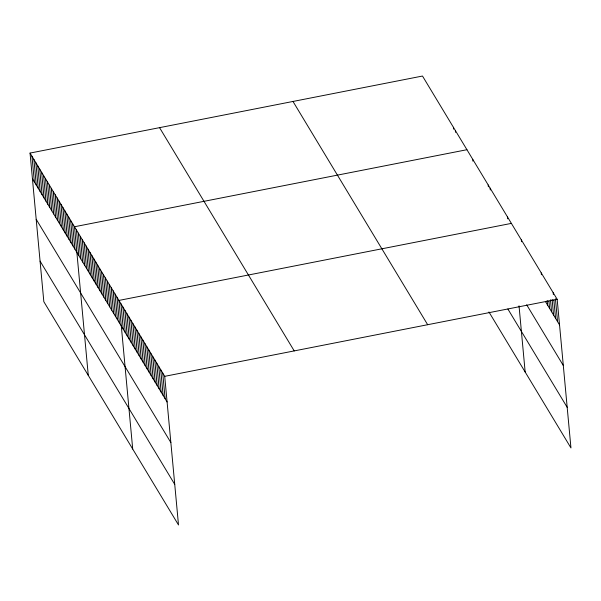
<?xml version="1.0" encoding="UTF-8"?>
<svg xmlns="http://www.w3.org/2000/svg" width="601" height="601" viewBox="0 0 601 601"><rect width="100%" height="100%" fill="white"/><g stroke="black" fill="none" stroke-linecap="round" stroke-linejoin="round"><path stroke-width="0.9" d="M30.05 153.075L164.712 376.331L178.505 524.966L43.835 301.71L30.05 153.075L422.495 76.034L557.165 299.29L570.95 447.925L488.936 311.957M466.939 149.709L74.486 226.75L88.279 375.385M511.376 223.384L118.93 300.425L132.716 449.052M164.712 376.331L557.165 299.29M545.603 301.822L559.539 324.923M526.679 304.79L563.302 365.513M507.875 309.004L567.186 407.335M292.988 101.456L427.657 324.713M159.558 127.652L294.22 350.909M32.431 178.707L167.093 401.964M36.195 219.297L170.857 442.554M40.072 261.119L174.733 484.376M555.429 298.742L557.548 321.625M553.183 292.695L553.348 294.52M553.859 300.019L555.557 318.327M552.124 299.463L553.566 315.022M550.471 299.824L551.575 311.724M548.908 301.101L549.584 308.426M547.173 300.545L547.594 305.12M541.238 272.892L541.403 274.725M521.33 239.889L521.503 241.722M519.024 305.826L525.161 372.019M507.514 216.976L507.68 218.809M490.123 188.151L490.296 189.984M488.192 184.95L488.358 186.776M472.732 159.325L472.904 161.151M455.348 130.492L455.513 132.325M453.409 127.292L453.582 129.117M162.721 373.033L165.102 398.658M160.73 369.728L163.111 395.36M158.739 366.43L161.121 392.062M156.748 363.132L159.13 388.764M154.757 359.826L157.139 385.459M152.767 356.528L155.148 382.161M150.776 353.23L153.157 378.863M148.785 349.925L151.167 375.557M146.794 346.627L149.176 372.259M144.803 343.329L147.185 368.961M142.813 340.031L145.194 365.656M140.822 336.725L143.203 362.358M138.831 333.427L141.212 359.06M136.84 330.129L139.222 355.754M134.849 326.824L137.231 352.456M132.866 323.526L135.24 349.158M130.875 320.228L133.249 345.853M128.884 316.922L131.258 342.555M126.894 313.624L129.268 339.257M124.903 310.326L127.277 335.959M122.912 307.021L125.286 332.654M120.921 303.723L123.295 329.356M116.992 297.217L119.374 322.85M115.061 294.017L117.443 319.649M113.131 290.816L115.512 316.442M111.2 287.609L113.574 313.241M109.269 284.408L111.643 310.041M107.339 281.2L109.713 306.833M105.4 278L107.782 303.633M103.47 274.8L105.851 300.432M101.539 271.592L103.913 297.225M99.608 268.392L101.982 294.024M97.678 265.191L100.051 290.816M95.739 261.983L98.121 287.616M93.809 258.783L96.19 284.416M91.878 255.575L94.259 281.208M89.947 252.375L92.321 278.008M88.016 249.175L90.39 274.8M86.078 245.967L88.46 271.599M84.148 242.766L86.529 268.399M82.217 239.559L84.598 265.191M80.286 236.358L82.66 261.991M78.355 233.158L80.729 258.783M76.425 229.95L78.799 255.583M72.556 223.542L74.937 249.175M70.625 220.342L72.999 245.974M68.694 217.141L71.068 242.774M66.764 213.933L69.138 239.566M64.825 210.733L67.207 236.366M62.895 207.533L65.276 233.158M60.964 204.325L63.345 229.958M59.033 201.125L61.407 226.757M57.103 197.917L59.476 223.549M55.164 194.716L57.546 220.349M53.234 191.516L55.615 217.141M51.303 188.308L53.684 213.941M49.372 185.108L51.746 210.741M47.441 181.9L49.815 207.533M45.511 178.7L47.885 204.332M43.572 175.5L45.954 201.125M41.642 172.292L44.023 197.924M39.711 169.091L42.085 194.724M37.78 165.891L40.154 191.516M35.85 162.683L38.224 188.316M33.911 159.483L36.293 185.116M31.981 156.275L34.362 181.908"/></g></svg>
